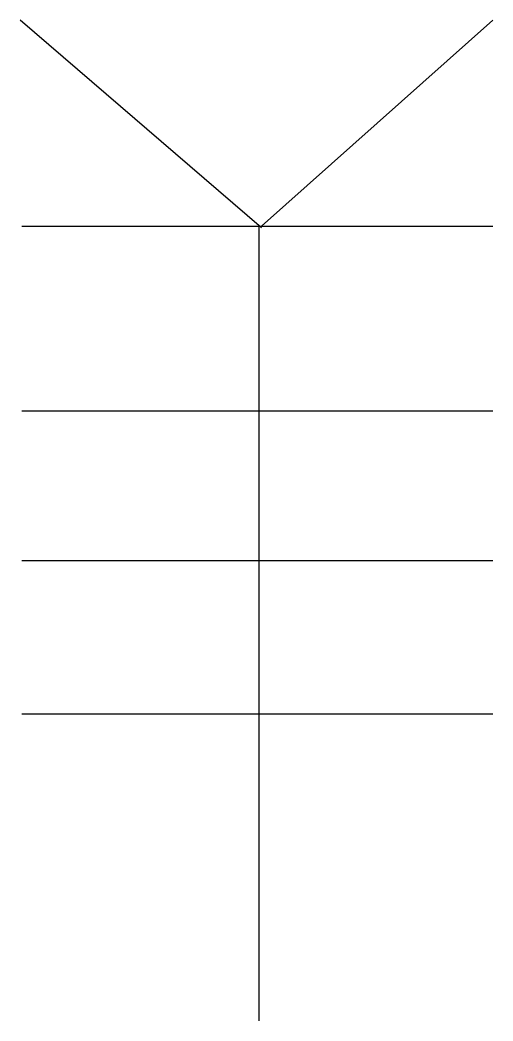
# Model space of a CAD drawing. Extents: x 0.57 to 1.53, y 0 to 2.04.
import ezdxf

# ---------------------------------------------------------------- set-up
doc = ezdxf.new("R2010")
doc.units = 0
doc.layers.get('0').update_dxf_attribs({"linetype": 'CONTINUOUS'})

msp = doc.modelspace()

# ---------------------------------------------------------------- linework, layer by layer
for p, q in [((1.0565, 1.6194), (0.5651, 2.043)), ((1.0565, 1.6229), (1.5266, 2.043)), ((0.5686, 1.6234), (1.5271, 1.6234)), ((1.0514, 0.0042), (1.0514, 1.6234)), ((0.5686, 1.2468), (1.5271, 1.2468)), ((0.5686, 0.9423), (1.5271, 0.9423)), ((0.5686, 0.6298), (1.5271, 0.6298))]:
    msp.add_line(p, q)

doc.saveas('drawing.dxf')
